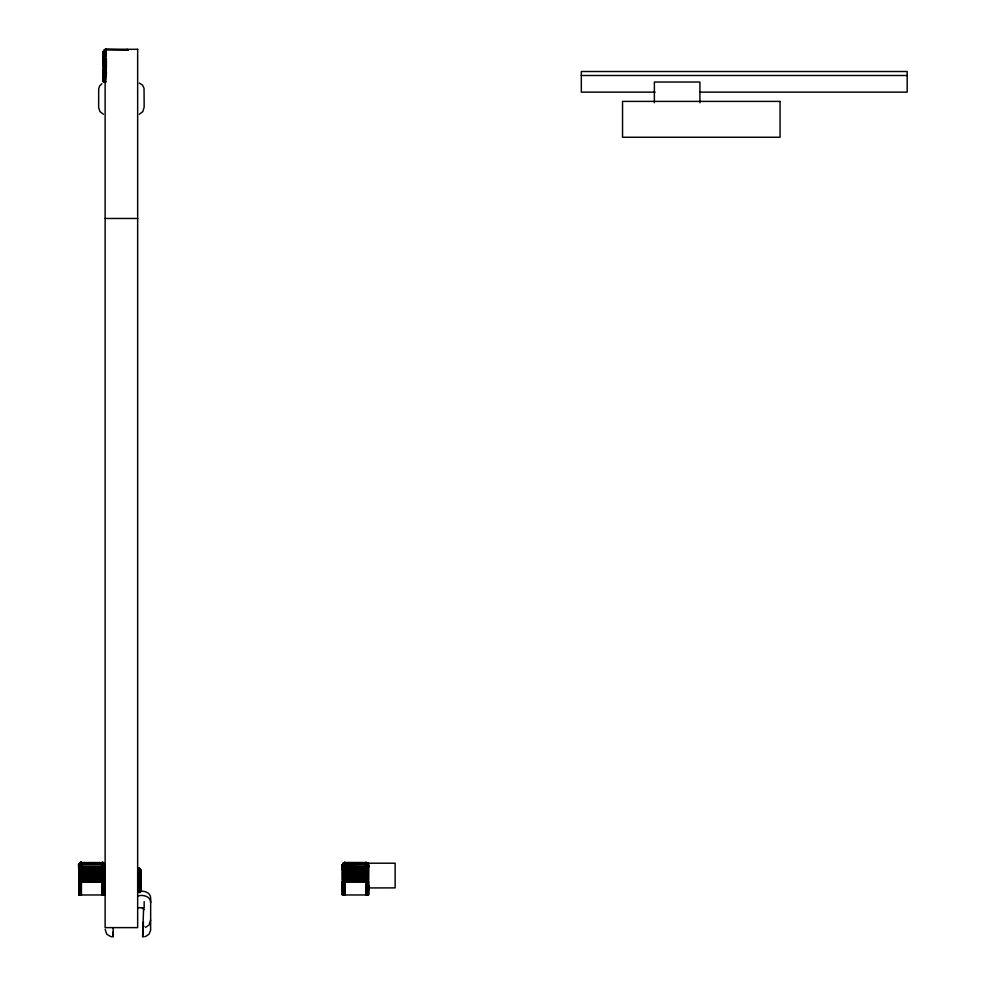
<?xml version="1.0" encoding="UTF-8"?>
<svg xmlns="http://www.w3.org/2000/svg" width="986" height="986" viewBox="0 0 986 986"><rect width="100%" height="100%" fill="white"/><g stroke="black" fill="none" stroke-linecap="round" stroke-linejoin="round"><path stroke-width="1.48" d="M79.891 894.968L79.804 883.062L78.818 883.37L78.818 894.968L104.836 894.968L104.836 885.108L102.877 882.125L81.419 881.952C79.213 881.644 78.091 887.893 79.311 885.835M79.311 868.444L78.818 867.89L81.049 866.94L102.236 866.94C103.283 866.472 105.748 869.085 104.011 868.74C104.836 870.207 105.884 866.879 102.236 868.469L81.419 868.469C75.429 872.191 83.194 850.955 81.419 869.59L80.827 870.207C76.267 870.256 82.676 866.793 81.419 864.229L102.236 864.229C103.481 863.465 105.416 863.81 104.836 865.671C103.789 859.077 100.054 864.229 102.236 870.207C103.234 868.21 105.822 865.437 104.072 868.518M105.625 81.9C108.719 60.429 101.262 69.649 103.431 81.9L106.032 81.9M103.419 894.968L103.419 882.544L104.836 882.458L103.85 883.062L103.764 894.968M104.504 81.9L104.417 69.994L103.431 70.314L103.431 81.9L103.431 51.975L104.75 49.855L106.032 51.173L105.687 53.663L103.431 54.057L106.032 53.885L104.504 53.663L103.678 50.915L106.032 49.374L104.196 51.975L103.924 55.019M139.285 891.134C140.308 886.463 136.45 886.71 138.102 891.59M368.456 885.909L367.642 883.333L366.028 881.965L344.706 882.002L342.536 885.083L342.438 894.968L368.456 894.968L368.456 865.042C366.767 859.151 363.612 866.004 365.855 870.207L367.63 866.743L365.855 868.469L342.462 868.185L342.561 879.561M342.561 867.199L342.721 863.859L344.632 862.467L366.545 862.565C369.368 863.292 369.688 869.418 365.855 868L342.438 867.853L342.561 864.229L344.632 862.467L345.038 869.59L342.438 869.972L345.038 868.469M367.223 862.824C369.282 864.254 369.257 869.085 365.855 867.581L345.038 867.581L343.153 869.159C342.561 867.212 342.955 858.449 345.038 866.94L368.456 867.372L368.333 866.706M367.038 894.968L367.038 882.544L368.456 882.458L367.47 883.062L367.384 894.968M79.311 883.9L78.818 890.37L79.311 886.858M103.431 76.008L103.801 71.128L103.924 75.404C104.972 63.967 102.273 76.095 103.924 72.779M102.236 868C105.046 866.287 105.502 867.717 102.236 867.581L81.419 867.581L78.892 869.504L102.236 869.59C105.712 870.17 106.155 862.725 102.421 862.602C103.222 862.96 105.095 867.779 102.236 867.224L78.818 867.631L102.236 868C106.402 869.898 105.687 861.604 102.236 863.194L81.419 863.194C81.678 860.297 74.258 869.393 81.185 862.479C78.67 863.144 77.906 867.051 81.419 862.935L102.236 862.947C104.072 861.875 105.97 866.509 104.072 864.722M128.377 49.867L126.849 49.879M140.702 875.851L138.102 875.851C137.818 861.074 138.89 871.254 140.579 873.645M343.51 894.968L343.424 883.062L342.438 883.37L342.931 894.968M368.431 867.963L367.199 863.514L365.855 862.467L367.014 863.896L366.94 866.842L368.456 869.972C368.209 867.002 365.609 867.064 365.855 865.042L367.458 864.241L368.456 865.042L342.438 865.042C342.598 865.338 342.425 863.465 342.561 865.252M79.04 869.085C82.306 868.469 81.382 861.296 78.929 864.315L78.942 894.968L79.311 884.639M342.561 868.789L342.462 864.66L342.462 894.968L342.943 883.9M104.553 888.46L104.836 883.37L103.653 882.803L103.419 888.46L103.16 882.31L104.836 882.458L103.653 882.803L103.764 888.46M104.072 864.389C106.599 871.341 100.905 859.78 103.764 862.935C105.761 865.363 104.984 867.064 102.236 869.59M81.012 894.968L80.926 882.051L78.818 881.496L104.836 881.496L102.236 881.952L102.236 894.968L102.643 888.46L104.799 888.46L104.664 884.787L104.836 894.968L104.713 864.254L102.236 862.467M139.753 868.678L138.508 868.099L140.579 870.022L140.431 872.536L138.447 872.363L139.704 872.376L138.102 873.214L140.702 873.103L140.345 869.381L138.102 868.099L139.95 870.675L139.963 872.363L138.964 872.487L138.102 868.099L140.049 870.268L139.63 872.363L138.102 873.633L140.678 873.473L140.419 869.492L138.102 868.074L140.209 869.171L140.702 871.304L139.47 868.456M368.333 864.66L367.642 863.859L345.038 864.229C344.348 866.263 343.88 867.483 342.512 869.504L365.855 869.59C370.107 870.133 368.431 861.739 366.299 862.565M368.444 885.638L368.456 894.968L368.456 883.37L367.47 883.062L367.692 894.968M128.044 49.694L106.032 49.657C99.339 52.961 107.24 55.992 105.231 49.744C106.87 47.772 100.757 52.652 104.331 54.353C107.844 53.318 101.804 53.182 104.023 55.647C103.481 56.781 102.297 47.92 105.625 51.975L105.44 57.151L103.431 57.151M103.924 57.669C102.63 56.251 104.393 53.774 106.032 54.168C103 56.683 102.47 50.656 104.541 50.2C106.525 51.371 106.747 55.142 103.863 54.057C104.726 51.383 105.268 48.708 106.032 49.497L128.069 49.879M104.799 888.46L104.072 884.417M365.855 862.467L367.038 863.194L345.038 862.935C340.207 865.166 344.484 870.934 344.632 865.042C341.785 861.074 341.057 869.763 345.038 867.581M368.172 894.968L368.296 884.787L368.431 888.46L366.262 888.46L365.855 894.968L365.855 881.952L368.456 881.496L342.438 881.496L344.545 882.051L344.632 894.968M78.818 885.638L78.843 888.46L81.012 888.46L81.074 882.002L78.818 881.496L81.419 881.952L81.419 894.968M103.924 55.734C109.064 54.156 100.868 58.827 104.553 53.922C107.831 52.948 100.523 57.262 103.715 50.816L103.715 81.9M103.924 75.244C102.84 79.743 103.85 66.074 103.456 75.404L105.625 75.404L105.699 68.946L103.431 68.441L106.488 68.441M367.963 863.526L368.283 867.014L367.519 867.175L344.607 867.581L342.487 867.298L342.66 864.599L343.51 866.731L344.693 866.731L344.447 870.207L344.693 866.731L342.536 868.235M342.721 888.46L342.808 884.195L342.462 888.46L344.632 888.46L344.706 882.002L342.438 881.496L345.038 881.952L345.038 894.968M78.942 888.46L79.188 884.195L79.102 888.46M103.924 74.628L103.555 75.281L103.604 71.719L103.924 74.961M104.849 50.126C102.224 52.357 105.083 55.647 103.678 50.915M102.236 894.968L102.408 881.965L104.836 881.496L102.729 882.051L102.643 894.968M104.072 866.176C108.435 869.307 98.649 855.823 104.072 866.731C104.664 860.593 99.869 868.358 104.43 866.805M140.702 891.541L140.678 887.092L138.274 887.597L138.225 891.59C143.143 890.161 150.858 892.12 150.673 898.369L150.624 930.266L149.059 934.186L145.435 936.564M368.419 867.828L367.038 862.725L368.086 863.97L368.172 866.904L343.116 866.817L343.202 865.042L345.038 863.194L395.139 863.218L395.139 887.893L367.803 887.93M365.855 894.968L366.028 881.965L368.456 881.496L366.348 882.051L366.262 894.968M365.855 868L368.407 867.298L368.172 865.042M78.818 869.972C78.214 866.004 82.282 865.671 80.827 870.207L80.606 868M105.687 53.663L103.456 54.908L103.924 53.281M139.679 891.393L139.285 888.176L140.579 887.757M103.456 75.404L103.53 72.015M342.462 888.46L342.536 885.083M79.891 888.46L80.002 882.803L78.818 882.458L80.766 882.125L81.012 888.46L81.419 881.952M103.715 75.404L103.801 71.128M104.504 75.404L104.615 69.735L103.431 69.39L105.391 69.069L105.625 75.404L105.859 68.909L103.431 68.441L105.539 68.995L105.625 75.404M103.037 894.968L103.16 882.31M138.94 892.564L139.038 887.955L140.702 888.09L139.716 888.694L139.827 891.393M140.702 891.282L139.716 888.694L140.702 889.015L140.209 892.577M343.51 888.46L343.621 882.803L342.438 882.458L344.397 882.125L344.632 888.46L345.038 881.952M366.656 894.968L366.78 882.31L368.456 882.458L367.273 882.803L367.038 888.46L366.78 882.31M104.072 879.265C105.243 879.253 105.514 868.407 103.838 870.133L102.322 862.824L81.419 862.725C77.463 864.081 77.98 871.92 81.025 867.224M104.836 883.37L104.023 883.333L104.072 888.46L103.85 883.062L104.836 883.37L104.072 888.46L104.836 890.37L104.072 888.226M140 891.664L140.702 889.015L139.901 888.965L139.926 891.529M367.963 870.071L365.855 863.194L367.31 862.972M367.815 883.604L367.692 888.46L367.642 883.333L368.456 883.37L367.815 883.604L367.963 894.968M80.606 894.968L80.766 882.125M105.391 69.069L105.231 75.404L105.108 69.254L103.431 69.39L104.417 69.994L104.196 81.9M344.237 894.968L344.397 882.125M104.072 864.093L104.799 867.532L104.048 867.668M139.79 870.268C135.723 871.316 144.067 874.446 139.199 875.814C138.878 874.742 138.323 871.39 140.271 872.758C141.121 865.338 139.322 876.406 138.915 870.675C138.089 864.968 142.699 873.3 138.102 875.223L139.531 875.297L140.702 873.103L138.866 872.363L138.163 869.862L139.987 869.184L140.53 872.647L138.102 872.856L139.137 872.363M104.183 883.604L104.343 888.46L104.467 884.195M150.673 920.123L149.059 925.041L145.435 927.432M368.086 884.195L367.963 888.46L367.951 883.9M103.456 57.274L103.431 66.691L103.924 66.296M103.924 75.404L104.085 70.548L103.431 70.314L104.245 70.265L104.196 75.404L104.085 70.548M79.817 870.133C80.778 866.028 80.914 866.238 78.818 869.307L78.818 879.746L79.311 879.352M79.57 894.968L79.619 883.333L78.818 883.37L79.459 883.604L79.311 888.46L79.188 884.195M140.579 885.206L140.579 875.248M343.202 894.968L343.251 883.333L342.438 883.37L343.091 883.604L342.931 888.46L342.808 884.195M368.333 870.465L368.333 869.615M81.012 888.46L81.246 881.965L78.818 881.496M344.632 888.46L344.866 881.965L342.438 881.496M368.333 879.561L368.431 870.33M102.408 881.965L102.643 888.46L102.877 882.125L104.836 882.458M81.419 862.442C81.444 863.835 78.35 863.859 81.419 862.565L102.914 862.565C104.947 874.126 107.104 862.306 102.236 863.859L81.012 863.847L79.891 865.042M138.607 891.566L138.755 887.757L140.702 888.09L139.519 888.435L139.408 891.258M366.028 881.965L366.262 888.46L366.496 882.125L368.456 882.458M104.183 864.636C100.794 867.125 107.363 868.395 102.827 870.207L102.667 864.093M367.458 870.133L366.447 870.207L365.855 863.859L368.098 863.736M103.924 73.309L103.431 74.998L103.924 73.802M103.456 74.751L103.431 75.54L103.924 74.233M79.311 886.365L78.818 888.053L79.311 887.301M342.561 887.474L342.438 890.37L342.561 889.236M342.561 886.956L342.462 887.807M103.456 73.642L103.456 74.221M105.108 69.254L104.849 75.404L104.615 69.735M78.843 886.71L78.843 887.289M79.459 883.604L79.57 888.46L79.804 883.062L78.818 882.458L80.482 882.31L80.236 888.46L80.002 882.803M342.561 886.402L342.462 887.289M343.091 883.604L343.202 888.46L343.424 883.062L342.438 882.458L344.114 882.31L343.855 888.46L343.621 882.803M342.561 885.132L342.462 886.71M78.843 886.081L78.905 885.083M342.438 869.972L343.51 863.379M106.032 54.513L103.431 56.905L104.43 57.077L105.403 53.786L103.616 53.947L103.937 51.334L105.44 49.51M79.311 881.003L78.843 885.403M144.166 936.7L142.65 936.688L143.599 908.254M142.65 936.688L143.438 921.737M342.561 881.299L342.462 885.403M104.072 885.601C105.194 888.497 105.403 881.496 104.072 880.868M368.333 886.402L368.333 881.299M103.924 67.935L103.456 71.621M104.072 868.124L104.553 865.042M140.283 870.305L140.702 873.103L139.926 872.4L138.102 874.101L139.63 872.363L139.494 870.305M103.924 50.816C102.113 53.355 107.129 52.776 104.504 49.99M79.311 864.586C78.966 863.046 78.56 867.335 81.074 866.731M345.038 867.224L342.623 867.014L342.549 864.315M103.924 75.466L103.431 77.007L103.924 75.639M103.456 76.748L103.924 75.762L103.456 76.316M78.818 890.407L79.311 888.706M342.438 865.042L342.845 866.805L344.693 866.731M342.438 890.407L342.462 889.631M103.431 77.315L103.555 76.538M103.431 51.999L103.924 51.247M80.236 863.748C76.588 868.641 80.371 870.12 78.942 864.229M81.185 862.479C77.795 863.305 79.114 870.465 81.012 865.042L79.09 864.093M342.561 864.66C342.093 864.118 346.949 860.482 342.561 864.303M78.818 865.153L79.311 867.36M78.843 864.648L104.836 865.042L104.072 863.6M104.405 864.673L104.072 863.822M103.924 51.518L103.431 52.615L103.924 51.827M79.311 888.879L78.818 890.37L79.311 888.817M342.462 890.001L342.561 889.421M103.431 52.221L103.838 53.836L105.428 53.688L103.431 54.304L104.504 53.663L104.196 51.975M102.236 866.94L102.963 864.845M140.579 870.897L140.234 869.911L138.336 870.231L138.102 872.573L138.829 870.478M365.855 866.94C364.968 863.342 369.503 865.535 368.431 864.685C368.296 862.195 364.315 862.91 367.002 863.206M104.43 57.077L104.935 57.126C107.264 52.295 101.57 56.103 104.504 53.663M103.986 54.871L103.616 53.947M79.373 867.927C79.989 866.904 82.849 861.567 79.311 863.724M79.533 863.44C83.637 866.3 77.832 869.479 79.521 864.562M343.202 865.042C342.462 867.939 345.618 866.102 342.561 867.742M79.311 866.337L78.818 867.372L81.419 867.581M342.561 866.706C344.841 867.249 342.955 867.249 342.795 864.771M368.333 868.789L368.456 868.161L365.855 868.469M81.234 864.648L102.297 864.229M139.63 869.245C142.539 872.4 138.952 867.766 138.336 870.231M344.853 864.648L365.917 864.229M104.343 870.071L104.109 866.743L102.827 870.207M343.436 870.133L344.632 865.042M138.102 868.358L140.678 870.318L140.678 891.714L140.209 889.532M368.024 864.673L368.049 866.805L367.297 863.206M79.262 867.618L80.223 864.636M343.436 863.157C348.132 862.639 338.864 872.105 345.038 863.514L366.324 863.317L367.384 865.042L366.952 870.182M105.625 51.975C104.306 55.352 104.023 53.195 105.65 51.802M105.231 51.975L104.873 53.663L103.53 54.082M80.606 865.042L79.632 866.743L81.025 864.858M103.924 57.003L105.108 53.922M79.311 870.071L79.533 869.159M342.931 870.071L343.153 869.159M78.843 889.384L79.311 888.3M78.843 889.076L79.311 888.029M140.702 875.605L139.383 872.487L140.579 873.103M342.561 888.349L342.561 887.942M367.803 864.636C369.319 871.254 364.968 865.289 368.049 866.805M78.942 887.942L78.818 888.596L79.311 887.683M78.942 864.389C79.644 870.712 77.647 862.553 81.148 862.799M79.533 864.032C79.644 866.226 79.422 867.865 79.533 868.333M103.431 56.905L104.146 55.265M104.43 866.891L79.09 866.904L79.176 864.771M342.438 867.668C344.065 865.141 346.752 864.648 342.475 867.828M103.456 73.013L103.924 72.2M104.196 53.91L103.924 54.292M103.456 72.348L103.924 71.571M103.333 870.182C102.901 865.597 106.229 865.991 102.236 868.469M138.102 872.363L139.963 872.363L138.903 873.633M103.912 864.636L103.887 866.78L103.616 864.673M78.843 884.688L79.311 883.974M342.845 866.805L343.732 866.731L342.438 868.691M104.134 51.506L104.159 53.675M343.14 864.562L342.771 866.854L343.695 866.78M103.456 70.869L103.924 70.216M78.843 883.937L79.311 883.283M368.049 866.891L366.311 868M104.491 867.902C104.072 865.831 104.479 867.853 102.692 868M104.836 868.407L103.653 869.664M78.843 868.395L103.185 869.233L104.836 868.567L104.072 868.9M139.556 872.487C141.972 875.679 137.88 874.742 139.47 872.363M138.558 873.633L138.102 874.631C143.167 875.186 137.596 873.879 138.866 872.363M344.582 868L342.808 868.678L366.804 869.233L368.456 868.567L367.273 869.664M104.787 864.599L102.458 864.599L102.458 866.731M104.331 54.353L104.689 53.725M140.579 874.422L140.579 872.339M103.887 863.046L81.012 863.847L80.026 862.861M105.748 50.323L104.504 51.975M79.952 866.731L80.236 862.725M104.799 869.455L104.072 870.046M105.231 49.633L105.81 49.423M104.183 56.559L103.518 55.992M79.57 869.615L78.905 869.048M79.373 864.932L79.311 867.002M103.715 50.976L104.849 49.929M104.43 53.688C102.433 55.006 107.868 54.661 104.035 56.535L103.431 56.301M140.579 874.175L140.357 873.534M104.836 870.342L104.072 870.835M342.721 864.18L345.038 862.725L365.855 862.725L367.692 863.428M79.163 867.902L79.817 866.743M103.468 54.772L104.023 54.082L103.444 54.415M78.843 867.828L81.419 867.224M342.721 864.352C344.89 861.863 345.026 863.329 344.632 862.467M139.199 875.814L140.665 872.93L138.496 872.869M366.447 870.207L367.914 866.78L365.855 869.59M104.799 878.76L104.072 878.44M140.579 876.985L137.646 876.85M366.04 862.467L366.324 863.317M366.915 864.734L367.014 866.731L368.407 867.298M104.713 868.789L104.085 869.615M104.023 866.743L104.072 865.042L103.949 866.842M138.102 875.851L140.074 872.376M366.2 866.731L367.753 866.817L367.692 865.042C369.22 867.655 366.003 866.053 366.656 868M102.236 868.999L104.59 868.654M342.931 863.724L344.447 862.577M365.855 868.999L368.209 868.654M104.935 57.126L106.032 56.522L104.035 56.535M81.419 868.999L79.952 869.664M345.038 868.999L343.572 869.664M104.836 869.972L104.75 869.048M138.471 872.573C140.123 871.501 139.334 876.739 140.616 874.681M367.704 869.615L368.37 869.048M102.236 867.224L103.616 866.756L103.037 868M367.692 866.743L365.855 867.581M81.419 868L79.422 869.603M345.038 868L343.042 869.603M102.236 867.581L103.616 866.756M366.25 867.224L367.593 866.78L367.038 865.042M104.072 872.474L104.799 872.154M140.579 877.873L137.646 877.873M79.311 864.081L80.236 863.44M105.219 54.933L103.653 56.017M344.225 868L342.66 869.085M343.559 866.756L345.038 866.94M104.578 56.596L106.032 55.943L103.431 55.635M79.447 866.953L79.053 867.581L79.57 866.743M344.644 864.858L342.931 864.315L342.931 863.526M365.855 867.224L366.915 866.78L366.225 866.94M105.342 54.131L103.555 55.216L105.576 54.933M80.716 867.187L78.979 868.247L80.963 868M344.336 867.187L342.598 868.247M102.606 866.94L103.444 866.731M104.072 873.325L104.799 873.091M104.22 54.6L103.431 55.068L103.924 56.066M101.878 83.748L99.722 85.844L98.686 88.715L98.637 107.548L99.968 111.603L103.444 114.253M342.955 868.309L344.644 867.224M104.146 56.091L103.924 56.855M104.836 868.863L104.491 869.553M138.102 868.839L139.568 868.604L139.63 870.219M127.034 49.411L127.65 49.497M79.237 867.36L80.199 866.99M342.857 867.36L344.176 866.78M104.183 867.384L104.775 867.84M104.849 50.385L104.196 50.138M79.583 866.965L79.311 867.717M104.713 874.064L104.072 874.175M366.582 864.845L365.855 865.042L366.089 866.731M139.346 114.253L142.822 111.603L144.166 107.067L144.042 88.272L142.551 85.141L139.346 83.07M104.072 871.649L104.799 871.23L79.311 871.562M368.234 867.31L368.209 864.734M137.646 887.129L140.702 887.129L138.595 887.696L138.545 891.529L138.447 887.634L140.579 886.932M344.237 862.688L344.977 862.565M104.799 886.081L104.072 885.034M104.836 881.496L102.569 882.002L102.643 888.46M368.456 881.496L366.188 882.002L366.262 888.46M103.764 862.935L102.236 862.725L103.197 862.725M366.139 863.046L366.817 862.725M138.336 872.363L138.496 870.601M138.102 887.585L140.702 887.129M104.836 869.196L103.481 866.78L102.581 866.731M140.468 874.286L138.595 874.114L138.693 875.851M104.713 874.989L104.072 875.026M138.804 868.358L138.385 868.678M140.665 872.93L140.579 870.675M103.9 867.175L102.877 866.99M367.556 866.756L368.431 867.532M81.419 868.469L79.324 868.309M111.64 936.7L113.156 936.688L113.156 927.703M103.431 58.149L106.488 58.149M103.431 59.172L106.488 59.172M103.431 60.208L106.488 60.208M103.431 61.255L106.488 61.255M103.431 62.303L106.488 62.303M103.431 63.35L106.488 63.35M103.431 64.398L106.488 64.398M103.431 65.433L106.488 65.433M103.431 66.456L106.488 66.456M103.431 67.455L106.488 67.455M581.321 75.503L907.182 75.503M655.098 92.142L581.321 92.142L581.321 71.51L907.182 71.51L907.182 92.142L699.678 92.142M105.132 218.461L137.658 218.461M78.818 870.207L104.836 870.207M342.438 870.207L368.456 870.207M138.102 870.675L140.579 870.465M368.456 871.217L342.561 871.353M78.843 872.154L104.836 872.228M342.438 872.228L368.456 872.228M78.843 873.091L104.836 873.263M342.438 873.263L368.456 873.263M78.818 874.311L104.836 874.311M342.438 874.311L368.456 874.311M78.818 875.358L104.836 875.358M342.438 875.358L368.456 875.358M78.818 876.406L104.836 876.406M342.438 876.406L368.456 876.406M78.818 877.454L104.836 877.454M342.438 877.454L368.456 877.454M78.818 878.489L104.836 878.489M342.438 878.489L368.456 878.489M137.646 878.896L140.702 878.896M78.818 879.512L104.836 879.512M342.438 879.512L368.456 879.512M137.646 879.943L140.702 879.943M78.818 880.523L104.836 880.757M342.438 880.523L368.456 880.523M137.646 880.991L140.702 880.991M137.646 882.039L140.702 882.039M137.646 883.086L140.702 883.086M137.646 884.122L140.702 884.122M137.646 885.145L140.702 885.145M137.646 886.155L140.702 886.389M138.25 895.904C143.167 894.438 150.858 896.434 150.673 902.658M137.695 907.81L144.166 907.749L144.166 901.598M142.65 926.199L144.166 926.211M343.744 862.91L344.632 863.847L366.299 864.093M104.072 867.717L104.799 867.754L103.9 866.977M140.098 872.437L140.049 870.268M104.072 875.888L104.799 875.938M103.431 69.39L104.849 69.488L104.849 81.9M342.438 882.458L343.855 882.544L343.855 894.968M78.818 882.458L80.236 882.544L80.236 894.968M365.855 862.565L367.384 863.046M366.619 866.731L366.262 865.042M104.072 876.739L104.799 876.887M79.053 868.654L79.311 868.087M103.431 68.441L106.032 68.897M110.789 936.638L106.747 934.186L105.132 929.293M104.072 877.589L104.799 877.823M138.508 868.604L140.702 870.909M103 866.731L102.643 865.042M366.743 862.602L366.656 863.317M103.123 862.602L103.037 863.317M140.185 872.561L140.419 870.675M140 868.949L138.373 869.381M104.072 880.079L104.713 880.449M104.799 867.113L104.072 866.534M104.923 53.7L104.38 51.691M344.767 862.799L343.855 862.725M139.63 869.862L140.209 870.219L140.209 869.171M104.072 881.644L104.799 882.322M139.63 869.541L140.419 870.194L140.419 869.516M104.072 882.384L104.799 883.136M104.072 883.099L104.799 883.937M367.384 863.613L368.172 864.352M367.384 863.379L368.172 863.884M104.072 883.776L104.799 884.688M81.419 866.94L81.012 865.042M104.072 886.118L104.836 888.053L104.799 887.289M104.072 886.599L104.713 887.474L104.799 886.71M104.072 887.018L104.836 890.407M142.218 907.81L144.067 909.77M104.072 887.4L104.799 889.076M104.072 887.733L104.713 888.706L104.799 887.807M104.072 888.004L104.836 889.483M104.072 888.398L104.836 890.259L104.072 888.571M104.479 863.736L104.072 863.231L104.072 894.968M140.345 869.381L139.95 868.839L139.95 870.022M103.789 51.703L103.986 53.688M368.431 865.277L368.333 864.389M368.333 886.956L368.431 886.71M368.333 887.474L368.431 887.289M368.431 888.287L368.456 889.076M368.333 888.706L368.333 889.002M368.333 889.236L368.456 890.37L368.333 889.606M368.419 885.366L368.431 888.46M112.922 932.201L113.156 936.688M139.038 887.955L139.223 892.564M138.274 887.597L138.422 891.492M140.061 889.236L140.135 891.664M366.496 882.125L366.656 888.46M344.237 865.042L344.274 866.731M138.755 887.757L138.841 891.566M102.877 882.125L103.037 888.46M367.273 882.803L367.384 888.46M139.519 888.435L139.581 891.258M344.114 882.31L344.237 888.46M80.482 882.31L80.606 888.46M104.331 883.9L104.343 888.46M699.912 102.729L699.912 82.035L654.371 82.035L654.371 102.729M368.333 864.254L368.431 894.968M367.384 862.935L367.384 864.229M344.237 862.565L344.237 863.317M343.51 862.935L343.51 864.229M343.202 863.194L343.202 864.093M342.721 863.884L342.561 894.968M140.579 869.886L140.579 892.034M138.915 868.198L138.915 869.27M104.553 863.884L104.553 894.968M104.343 863.526L104.343 894.968M103.924 50.471L103.924 81.9M103.555 51.186L103.555 81.9M80.606 862.565L80.606 863.317M79.57 863.194L79.57 864.093M79.311 863.526L79.311 894.968M79.102 863.884L79.102 894.968M137.658 49.3L105.132 49.3L105.132 927.629L137.658 927.629L137.658 49.3M780.049 101.398L622.536 101.398L622.536 137.251L780.049 137.251L780.049 101.398"/></g></svg>
